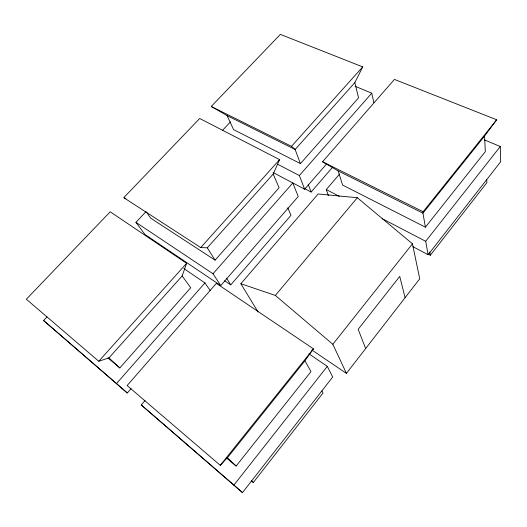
<?xml version="1.0" encoding="UTF-8"?>
<svg xmlns="http://www.w3.org/2000/svg" width="527" height="527" viewBox="0 0 527 527"><rect width="100%" height="100%" fill="white"/><g stroke="black" fill="none" stroke-linecap="round" stroke-linejoin="round"><path stroke-width="0.79" d="M496.678 119.774L423.135 211.716L422.95 213.145L425.414 227.196L342.59 185.063L338.163 170.926L322.55 161.756L394.453 79.419L496.678 119.774L484.563 136.078L422.95 213.145L338.163 170.926M182.151 275.957L186.611 263.309L110.215 211.782L26.35 299.231L98.773 361.265L108.951 357.905L182.151 275.957L190.721 287.729L119.82 367.938L107.87 357.859M273.197 174.048L279.573 159.635L199.693 118.489L123.759 197.665L200.728 247.565L207.289 247.822L273.197 174.048L279.106 187.744L215.102 260.147L150.735 218.211L146.546 212.282M354.823 82.667L362.728 66.896L280.357 34.38L211.222 106.467L227.084 115.617L295.127 149.497L300.43 163.614L358.544 97.87L354.823 82.667L295.127 149.497L291.497 146.335L211.222 106.467M304.922 360.791L313.44 348.848L216.353 283.368L127.119 385.547L220.266 465.328L227.42 457.739L304.922 360.791L310.996 371.575L236.116 466.059L226.676 458.095M311.885 350.007L346.423 373.373L419.729 278.809L412.457 243.817L357.339 197.73L318.13 193.976L240.846 283.724L258.052 311.971M145.004 400.619L141.269 404.967L242.486 492.62L332.721 376.983L327.3 366.37L308.967 353.867M412.898 246.649L428.115 254.725L500.65 161.776L500.294 146.493L484.339 139.872M251.438 480.927L253.309 482.508L323.051 392.977L321.898 390.922M428.168 254.106L430.335 255.252L486.862 182.698L486.704 179.503M242.486 492.62L233.916 485.064L327.3 366.37M428.115 254.725L425.704 241.3L500.294 146.493M425.414 227.196L485.327 151.605L484.563 136.078M346.423 373.373L332.84 344.289L412.457 243.817M220.266 465.328L313.44 348.848M240.846 283.724L275.338 295.43L357.339 197.73M328.38 195.616L326.279 189.555L339.599 174.048M224.621 280.786L230.767 284.883L290.996 215.299L287.775 207.836M303.888 188.225L311.114 192.052L332.669 167.158M46.962 316.905L43.576 320.502L127.284 392.997L131.052 388.662M220.773 285.562L298.256 196.512L292.808 182.994L213.02 273.763L220.773 285.562L144.918 234.462L135.933 222.348L146.038 211.604M273.19 172.579L304.626 189.2L326.681 163.844M43.576 320.502L116.507 383.557L204.95 282.94L183.89 268.579M304.626 189.2L299.356 175.544L371.759 93.18L355.165 86.296M98.773 361.265L186.611 263.309M200.728 247.565L279.573 159.635M291.497 146.335L362.728 66.896M222.592 130.248L230.47 121.875M124.484 197.987L125.933 198.626M322.55 161.756L423.135 211.716M300.43 163.614L233.606 129.622L227.084 115.617M277.498 164.167L299.356 175.544M326.279 189.555L339.342 196.354M382.161 218.639L425.704 241.3M135.933 222.348L213.02 273.763M275.338 295.43L332.84 344.289M141.269 404.967L233.916 485.064M116.507 383.557L127.284 392.997M108.951 357.905L119.82 367.938M227.42 457.739L236.116 466.059M251.55 480.822L253.309 482.508M204.95 282.94L210.28 290.68M207.289 247.822L215.102 260.147M226.531 278.19L230.767 284.883M365.639 348.584L358.176 329.296L399.743 276.405L405.085 297.702M308.223 184.351L311.114 192.052M371.759 93.18L373.874 102.666M429.775 252.058L430.335 255.252"/></g></svg>
